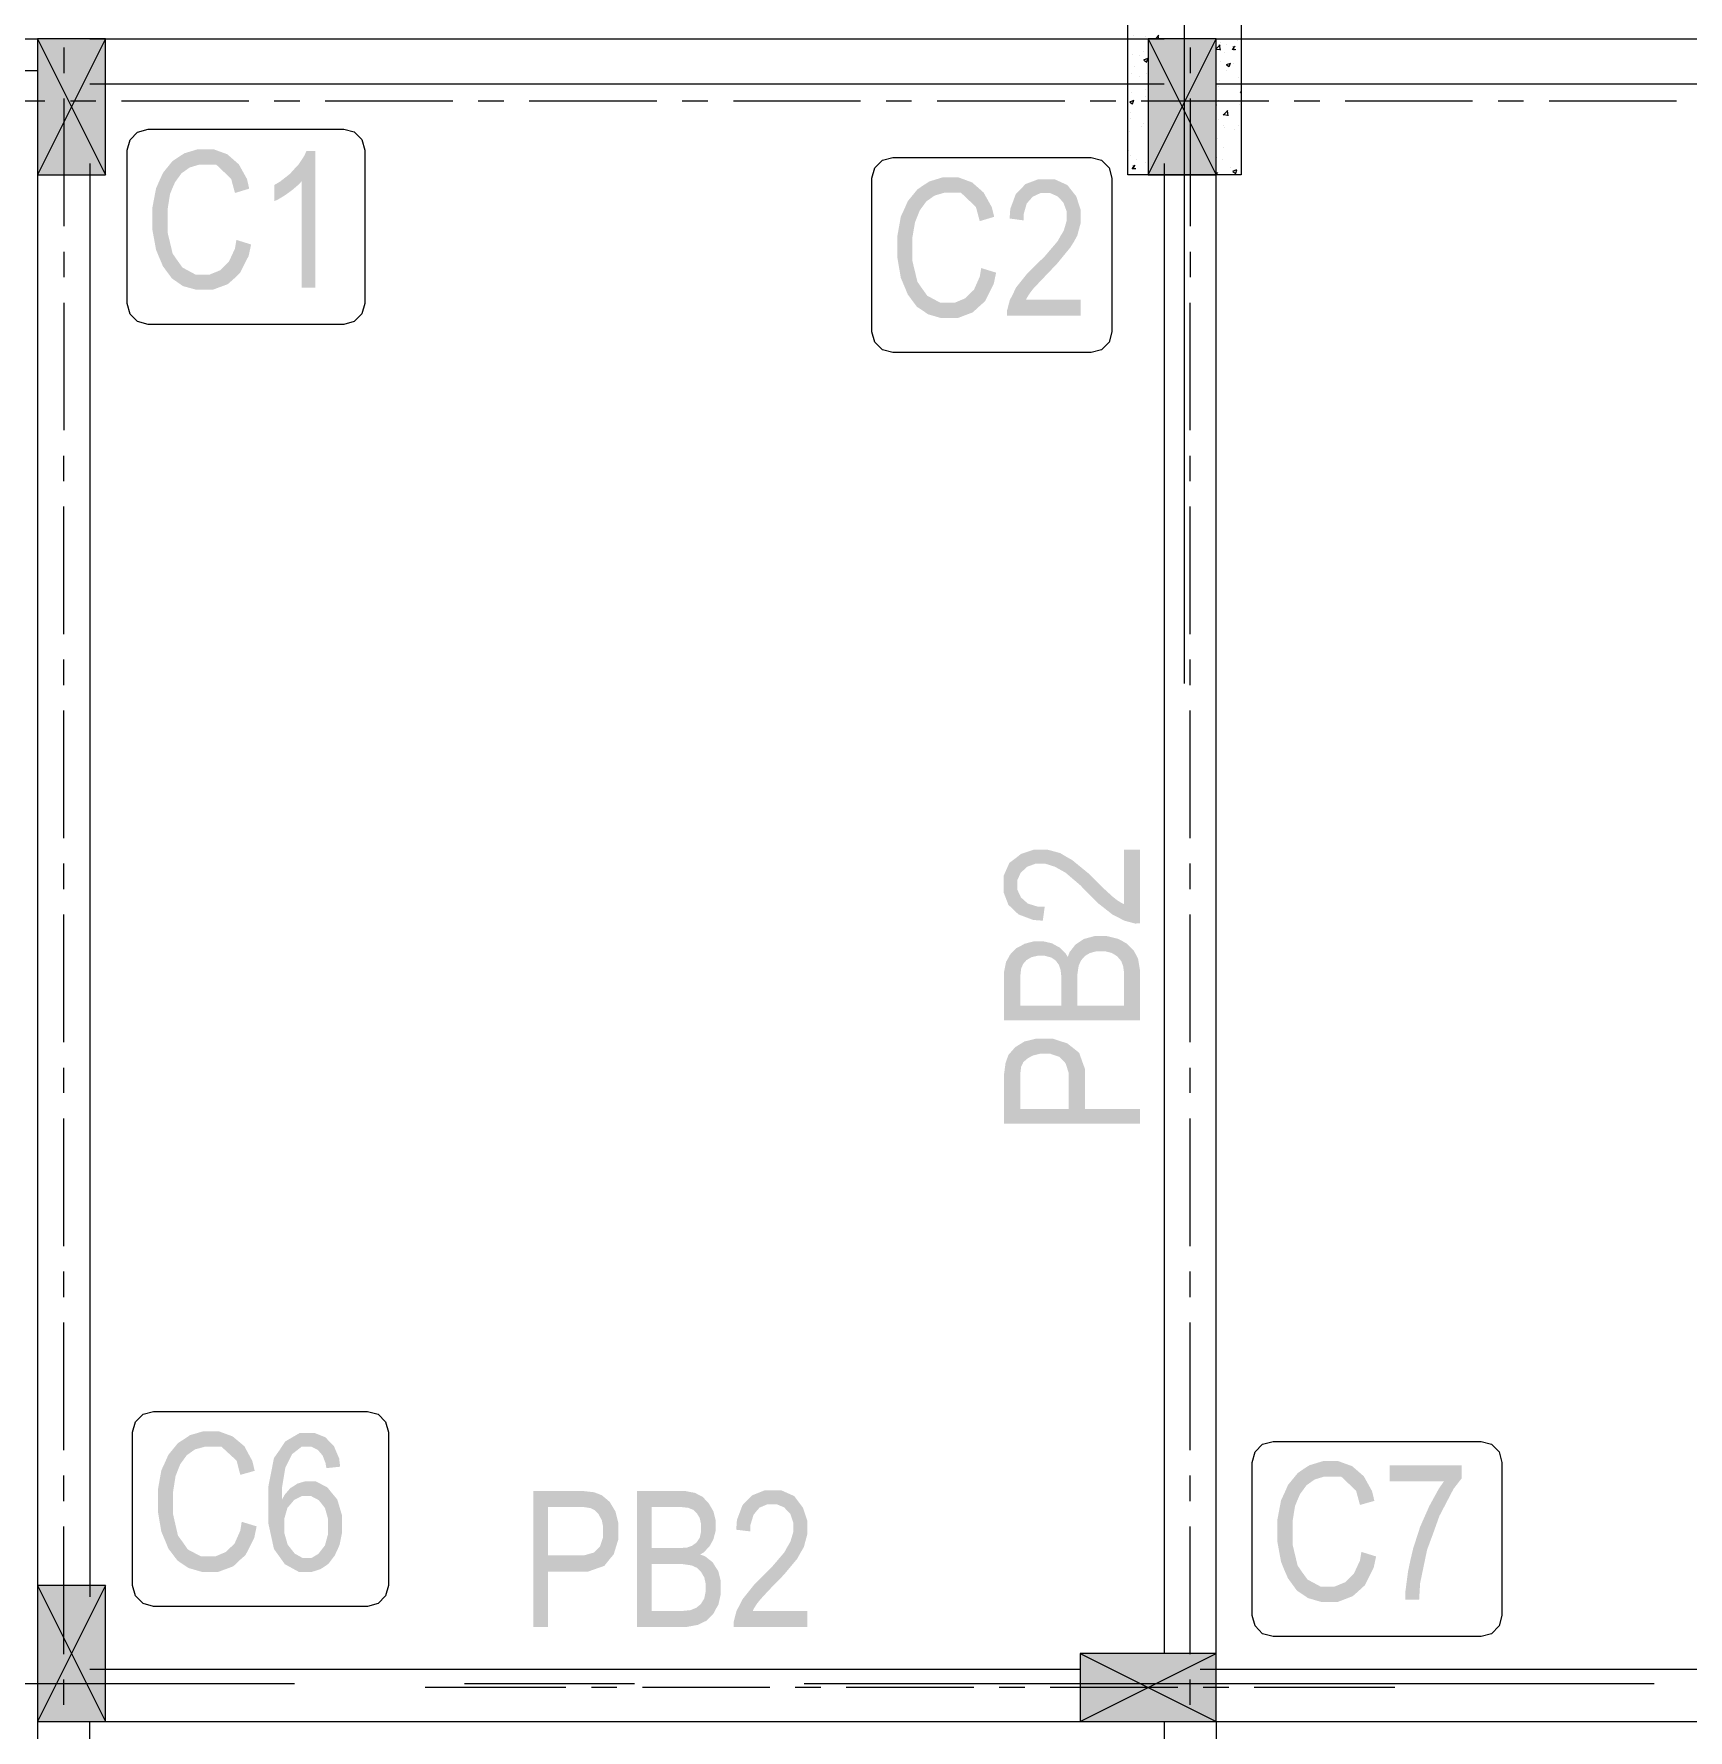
# Model space of a CAD drawing. Header units: millimetres. Extents: x 51.5 to 74.8, y 0.8 to 17.2.
# Drawn here: x 53.274 to 54.228, y 8.148 to 9.127 of the extents above; entities that cross this region are included whole.
import ezdxf

# ---------------------------------------------------------------- set-up
doc = ezdxf.new("R2010")
doc.units = ezdxf.units.MM
doc.layers.add('PDF_Geomertry', color=7, linetype='Continuous')
doc.layers.add('PDF_Solid Fills', color=7, linetype='Continuous')

msp = doc.modelspace()

# ---------------------------------------------------------------- hatches: boundary and pattern name
at = {"layer": 'PDF_Solid Fills', "transparency": 33554559}
for points in [[(53.39051, 9.00828), (53.39899, 9.00564), (53.3976, 8.99911), (53.3926, 8.98925), (53.38913, 8.98592), (53.38551, 8.98272), (53.3769, 8.97953), (53.37176, 8.97953), (53.36732, 8.97953), (53.35968, 8.98161), (53.35649, 8.98384), (53.35329, 8.98606), (53.34815, 8.993), (53.34607, 8.99786), (53.34413, 9.00259), (53.34204, 9.01397), (53.34204, 9.02064), (53.34204, 9.02703), (53.34413, 9.038), (53.34607, 9.04245), (53.34815, 9.04703), (53.35357, 9.0537), (53.35704, 9.05606), (53.36051, 9.05828), (53.36829, 9.06064), (53.3726, 9.06064), (53.37718, 9.06064), (53.38524, 9.05772), (53.38857, 9.05481), (53.3919, 9.05189), (53.39663, 9.04342), (53.39788, 9.03786), (53.38968, 9.03536), (53.38746, 9.04356), (53.37885, 9.05175), (53.37232, 9.05175), (53.36913, 9.05175), (53.36357, 9.05008), (53.36121, 9.04842), (53.35885, 9.04675), (53.3551, 9.04161), (53.35357, 9.03814), (53.35218, 9.03467), (53.35079, 9.02592), (53.35079, 9.02064), (53.35079, 9.01259), (53.35371, 9.00036), (53.35649, 8.99634), (53.3594, 8.99231), (53.3669, 8.98828), (53.37163, 8.98828), (53.3751, 8.98828), (53.38121, 8.99078), (53.38371, 8.99328), (53.38621, 8.99578), (53.38968, 9.00328)], [(53.43607, 8.98078), (53.42815, 8.98078), (53.42815, 9.04217), (53.42676, 9.0405), (53.42301, 9.03731), (53.42079, 9.03564), (53.41843, 9.03397), (53.41426, 9.03147), (53.41232, 9.03064), (53.41232, 9.03995), (53.41565, 9.04189), (53.42135, 9.04634), (53.42385, 9.04911), (53.42635, 9.05175), (53.42982, 9.05703), (53.43093, 9.05967), (53.43607, 9.05967)], [(53.82038, 8.99203), (53.82899, 8.98939), (53.8276, 8.98286), (53.8226, 8.97286), (53.81899, 8.96967), (53.81551, 8.96647), (53.80676, 8.96314), (53.80176, 8.96314), (53.79732, 8.96314), (53.78968, 8.96536), (53.78649, 8.96758), (53.78329, 8.96967), (53.77801, 8.97675), (53.77607, 8.98147), (53.77399, 8.98634), (53.77204, 8.99772), (53.77204, 9.00425), (53.77204, 9.01078), (53.77399, 9.02175), (53.77607, 9.0262), (53.77801, 9.03064), (53.78357, 9.03745), (53.78704, 9.03981), (53.79051, 9.04203), (53.79815, 9.04439), (53.80246, 9.04439), (53.80718, 9.04439), (53.8151, 9.04147), (53.81843, 9.03856), (53.82176, 9.03564), (53.82649, 9.02717), (53.82788, 9.02161), (53.81954, 9.01911), (53.81732, 9.02731), (53.80871, 9.0355), (53.80232, 9.0355), (53.79899, 9.0355), (53.79343, 9.03384), (53.79107, 9.03217), (53.78871, 9.0305), (53.78496, 9.02536), (53.78357, 9.02189), (53.78218, 9.01842), (53.78065, 9.00967), (53.78065, 9.00425), (53.78065, 8.9962), (53.78357, 8.98411), (53.78635, 8.98009), (53.78926, 8.97606), (53.79676, 8.97203), (53.80149, 8.97203), (53.8051, 8.97203), (53.81107, 8.97453), (53.81357, 8.97703), (53.81621, 8.97953), (53.81954, 8.98703)], [(53.87788, 8.97384), (53.87788, 8.96453), (53.83524, 8.96453), (53.83524, 8.96731), (53.8369, 8.97356), (53.83871, 8.97703), (53.84038, 8.98064), (53.8469, 8.98884), (53.85176, 8.99356), (53.85732, 8.99911), (53.86454, 9.00758), (53.86621, 9.01064), (53.86801, 9.01356), (53.86968, 9.01925), (53.86968, 9.02189), (53.86968, 9.02481), (53.86788, 9.02967), (53.86621, 9.03161), (53.8644, 9.03342), (53.8601, 9.03536), (53.85746, 9.03536), (53.85468, 9.03536), (53.85024, 9.03328), (53.84843, 9.03134), (53.84663, 9.02925), (53.84496, 9.02342), (53.84496, 9.01953), (53.83676, 9.02064), (53.83718, 9.0262), (53.84038, 9.03481), (53.84315, 9.03759), (53.84593, 9.0405), (53.85329, 9.04328), (53.85774, 9.04328), (53.86274, 9.04328), (53.8701, 9.03995), (53.87274, 9.03661), (53.87524, 9.03342), (53.87774, 9.02578), (53.87774, 9.02161), (53.87774, 9.01786), (53.87579, 9.01064), (53.87385, 9.00717), (53.87176, 9.00384), (53.86426, 8.99467), (53.85871, 8.98884), (53.85524, 8.98522), (53.85065, 8.98036), (53.84954, 8.97897), (53.84857, 8.97772), (53.8469, 8.97509), (53.84621, 8.97384)], [(53.90288, 8.65634), (53.91204, 8.65634), (53.91204, 8.61384), (53.90926, 8.6137), (53.90301, 8.61536), (53.89954, 8.61717), (53.89607, 8.61897), (53.88774, 8.6255), (53.88301, 8.63022), (53.8776, 8.63578), (53.86899, 8.64314), (53.86593, 8.64481), (53.86301, 8.64647), (53.85732, 8.64828), (53.85482, 8.64828), (53.85176, 8.64828), (53.8469, 8.64647), (53.84496, 8.64467), (53.84315, 8.643), (53.84121, 8.6387), (53.84121, 8.63606), (53.84121, 8.63328), (53.84329, 8.62884), (53.84524, 8.62703), (53.84732, 8.62522), (53.85315, 8.62342), (53.85704, 8.62342), (53.85593, 8.61536), (53.85038, 8.61578), (53.8419, 8.61897), (53.83899, 8.62175), (53.83607, 8.62453), (53.83329, 8.63175), (53.83329, 8.63634), (53.83329, 8.6412), (53.83663, 8.6487), (53.83996, 8.6512), (53.84329, 8.65384), (53.85079, 8.65634), (53.85496, 8.65634), (53.85871, 8.65634), (53.86593, 8.65439), (53.8694, 8.65231), (53.87288, 8.65036), (53.88204, 8.64286), (53.88774, 8.63731), (53.89135, 8.6337), (53.89621, 8.62925), (53.8976, 8.62814), (53.89885, 8.62717), (53.90149, 8.6255), (53.90288, 8.62481)], [(53.39357, 8.26842), (53.40218, 8.26578), (53.40079, 8.25911), (53.39579, 8.24925), (53.39218, 8.24606), (53.38871, 8.24272), (53.3801, 8.23953), (53.37496, 8.23953), (53.37051, 8.23953), (53.36288, 8.24175), (53.35968, 8.24384), (53.35649, 8.24606), (53.35121, 8.253), (53.34926, 8.25786), (53.34718, 8.26272), (53.34524, 8.27411), (53.34524, 8.28064), (53.34524, 8.28717), (53.34718, 8.29814), (53.34926, 8.30259), (53.35121, 8.30703), (53.35676, 8.31384), (53.36024, 8.31606), (53.36371, 8.31842), (53.37135, 8.32064), (53.37565, 8.32064), (53.38038, 8.32064), (53.38829, 8.31772), (53.39163, 8.31495), (53.3951, 8.31203), (53.39968, 8.30356), (53.40107, 8.29786), (53.39274, 8.2955), (53.39065, 8.3037), (53.3819, 8.31175), (53.37551, 8.31175), (53.37232, 8.31175), (53.36663, 8.31022), (53.36426, 8.30856), (53.3619, 8.30689), (53.35815, 8.30175), (53.35676, 8.29828), (53.35538, 8.29481), (53.35399, 8.28592), (53.35399, 8.28064), (53.35399, 8.27259), (53.35676, 8.2605), (53.35968, 8.25647), (53.36246, 8.25245), (53.3701, 8.24842), (53.37482, 8.24842), (53.37829, 8.24842), (53.38426, 8.25092), (53.38676, 8.25328), (53.3894, 8.25578), (53.39274, 8.26328)], [(54.03982, 8.25106), (54.04829, 8.24842), (54.0469, 8.24189), (54.0419, 8.23189), (54.03843, 8.2287), (54.03482, 8.2255), (54.02621, 8.22217), (54.02107, 8.22217), (54.01663, 8.22217), (54.00899, 8.22439), (54.00579, 8.22661), (54.0026, 8.2287), (53.99746, 8.23578), (53.99538, 8.2405), (53.99343, 8.24536), (53.99135, 8.25675), (53.99135, 8.26328), (53.99135, 8.26981), (53.99343, 8.28078), (53.99551, 8.28522), (53.99746, 8.28967), (54.00301, 8.29647), (54.00635, 8.29884), (54.00982, 8.30106), (54.0176, 8.30342), (54.0219, 8.30342), (54.02649, 8.30342), (54.03454, 8.3005), (54.03788, 8.29759), (54.04121, 8.29467), (54.04593, 8.2862), (54.04732, 8.2805), (54.03899, 8.27814), (54.03676, 8.28634), (54.02815, 8.29453), (54.02163, 8.29453), (54.01843, 8.29453), (54.01288, 8.29286), (54.01051, 8.2912), (54.00815, 8.28953), (54.0044, 8.28439), (54.00288, 8.28092), (54.00149, 8.27745), (54.0001, 8.2687), (54.0001, 8.26328), (54.0001, 8.25522), (54.00301, 8.24314), (54.00579, 8.23911), (54.00871, 8.23509), (54.01621, 8.23106), (54.02093, 8.23106), (54.0244, 8.23106), (54.03051, 8.23356), (54.03301, 8.23606), (54.03551, 8.23856), (54.03899, 8.24606)], [(54.05607, 8.29175), (54.05607, 8.30106), (54.09774, 8.30106), (54.09774, 8.29356), (54.09301, 8.28745), (54.08482, 8.27175), (54.08135, 8.26203), (54.07774, 8.25231), (54.07371, 8.233), (54.07315, 8.22356), (54.0651, 8.22356), (54.06524, 8.22842), (54.06676, 8.23995), (54.06815, 8.24647), (54.06968, 8.253), (54.07371, 8.2655), (54.07635, 8.27147), (54.07899, 8.27745), (54.08454, 8.28759), (54.08746, 8.29175)], [(53.7201, 8.21703), (53.7201, 8.20772), (53.67746, 8.20772), (53.67746, 8.2105), (53.67913, 8.21689), (53.68093, 8.22036), (53.68274, 8.22384), (53.68926, 8.23203), (53.69399, 8.23675), (53.69954, 8.24231), (53.70676, 8.25078), (53.70843, 8.25384), (53.71024, 8.25689), (53.7119, 8.26245), (53.7119, 8.26509), (53.7119, 8.268), (53.71024, 8.273), (53.70843, 8.27481), (53.70663, 8.27675), (53.70232, 8.27856), (53.69982, 8.27856), (53.69704, 8.27856), (53.69246, 8.27661), (53.69065, 8.27453), (53.68899, 8.27245), (53.68718, 8.26661), (53.68718, 8.26286), (53.67899, 8.26384), (53.6794, 8.26953), (53.6826, 8.278), (53.68538, 8.28092), (53.68815, 8.2837), (53.69551, 8.28661), (53.69996, 8.28661), (53.70496, 8.28661), (53.71246, 8.28328), (53.71496, 8.27995), (53.71746, 8.27661), (53.71996, 8.26911), (53.71996, 8.26481), (53.71996, 8.26106), (53.71801, 8.25384), (53.71607, 8.2505), (53.71413, 8.24703), (53.70649, 8.23786), (53.70093, 8.23217), (53.69746, 8.22856), (53.69288, 8.22356), (53.6919, 8.22231), (53.69079, 8.22092), (53.68913, 8.21828), (53.68857, 8.21703)]]:
    msp.add_hatch(color=256, dxfattribs=at).paths.add_polyline_path(points)
h = msp.add_hatch(color=256, dxfattribs=at)
h.paths.add_polyline_path([(53.91204, 8.55786), (53.83357, 8.55786), (53.83357, 8.58203), (53.83357, 8.58578), (53.83468, 8.59147), (53.83593, 8.5937), (53.83704, 8.59578), (53.84051, 8.59939), (53.84301, 8.60064), (53.84538, 8.60203), (53.85065, 8.60342), (53.85357, 8.60342), (53.85635, 8.60342), (53.86121, 8.60231), (53.86343, 8.60106), (53.86551, 8.59995), (53.86899, 8.59661), (53.87038, 8.59439), (53.87135, 8.59717), (53.87482, 8.60161), (53.87732, 8.60328), (53.87968, 8.60481), (53.88579, 8.60647), (53.8894, 8.60647), (53.89288, 8.60647), (53.89913, 8.60495), (53.9019, 8.60356), (53.90454, 8.60203), (53.90843, 8.59814), (53.90968, 8.59578), (53.91093, 8.59328), (53.91204, 8.58661), (53.91204, 8.58231)])
h.paths.add_polyline_path([(53.90288, 8.56634), (53.90288, 8.58245), (53.90288, 8.58509), (53.90232, 8.58897), (53.9019, 8.59022), (53.90121, 8.59203), (53.89885, 8.59481), (53.89732, 8.59578), (53.89565, 8.59675), (53.89176, 8.59772), (53.88926, 8.59772), (53.88704, 8.59772), (53.88329, 8.59675), (53.88176, 8.59592), (53.88024, 8.59495), (53.87801, 8.59245), (53.87732, 8.59092), (53.87663, 8.58939), (53.87593, 8.58453), (53.87593, 8.58133), (53.87593, 8.56634)])
h.paths.add_polyline_path([(53.86663, 8.56634), (53.86663, 8.58036), (53.86663, 8.583), (53.86621, 8.58689), (53.86579, 8.58814), (53.86524, 8.58981), (53.86343, 8.59231), (53.86204, 8.59328), (53.86079, 8.59411), (53.85718, 8.59508), (53.85482, 8.59508), (53.85274, 8.59508), (53.84926, 8.59425), (53.84788, 8.59342), (53.84649, 8.59258), (53.84454, 8.59036), (53.84399, 8.58897), (53.84343, 8.58772), (53.84288, 8.58286), (53.84288, 8.57925), (53.84288, 8.56634)])
h = msp.add_hatch(color=256, dxfattribs=at)
h.paths.add_polyline_path([(53.91204, 8.49814), (53.83357, 8.49814), (53.83357, 8.52245), (53.83357, 8.52675), (53.8344, 8.533), (53.8351, 8.53509), (53.83607, 8.53786), (53.83996, 8.54231), (53.8426, 8.54397), (53.84538, 8.54564), (53.85218, 8.54731), (53.85621, 8.54731), (53.86149, 8.54731), (53.8701, 8.54453), (53.87343, 8.54189), (53.8769, 8.53911), (53.88024, 8.52981), (53.88024, 8.52314), (53.88024, 8.50661), (53.91204, 8.50661)])
h.paths.add_polyline_path([(53.87093, 8.50661), (53.87093, 8.52328), (53.87093, 8.52731), (53.86913, 8.533), (53.86732, 8.53495), (53.86551, 8.53675), (53.86024, 8.53856), (53.85663, 8.53856), (53.85426, 8.53856), (53.85038, 8.53759), (53.84871, 8.53675), (53.84704, 8.53578), (53.84468, 8.5337), (53.84413, 8.53245), (53.84343, 8.53106), (53.84288, 8.52647), (53.84288, 8.52314), (53.84288, 8.50661)])
h = msp.add_hatch(color=256, dxfattribs=at)
h.paths.add_polyline_path([(53.45038, 8.30022), (53.44246, 8.29939), (53.4419, 8.30245), (53.44024, 8.30675), (53.43913, 8.308), (53.4376, 8.30981), (53.43385, 8.31175), (53.43163, 8.31175), (53.42815, 8.31175), (53.4226, 8.30745), (53.42051, 8.30314), (53.41871, 8.29953), (53.4169, 8.28856), (53.4169, 8.28134), (53.41829, 8.28397), (53.42163, 8.28786), (53.42371, 8.28911), (53.42579, 8.2905), (53.4301, 8.29175), (53.43246, 8.29175), (53.43635, 8.29175), (53.44301, 8.28828), (53.44579, 8.28481), (53.44871, 8.28134), (53.45149, 8.27203), (53.45149, 8.26634), (53.45149, 8.26231), (53.4501, 8.25522), (53.44871, 8.25203), (53.44718, 8.24884), (53.44357, 8.24411), (53.44135, 8.24259), (53.43899, 8.24106), (53.43413, 8.23953), (53.43135, 8.23953), (53.42649, 8.23953), (53.41843, 8.24397), (53.41538, 8.24828), (53.41218, 8.25272), (53.40899, 8.26731), (53.40899, 8.27759), (53.40899, 8.28897), (53.41218, 8.30522), (53.41551, 8.30995), (53.41871, 8.31481), (53.42704, 8.31967), (53.43204, 8.31967), (53.43565, 8.31967), (53.4419, 8.31717), (53.44426, 8.31467), (53.44676, 8.31217), (53.44982, 8.30495)])
h.paths.add_polyline_path([(53.41815, 8.26634), (53.41815, 8.26203), (53.4201, 8.25522), (53.42218, 8.25259), (53.42413, 8.25009), (53.42885, 8.24745), (53.43149, 8.24745), (53.43371, 8.24745), (53.43788, 8.24995), (53.43968, 8.25231), (53.44163, 8.25481), (53.44343, 8.26147), (53.44343, 8.26578), (53.44343, 8.26995), (53.44163, 8.27634), (53.43982, 8.2787), (53.43801, 8.28092), (53.43357, 8.28328), (53.43093, 8.28328), (53.42829, 8.28328), (53.42385, 8.28106), (53.4219, 8.2787), (53.41996, 8.27647), (53.41815, 8.27022)])
h = msp.add_hatch(color=256, dxfattribs=at)
h.paths.add_polyline_path([(53.5619, 8.20772), (53.5619, 8.2862), (53.58607, 8.2862), (53.59038, 8.2862), (53.59676, 8.2855), (53.59871, 8.28481), (53.60149, 8.2837), (53.60593, 8.27995), (53.6076, 8.27717), (53.60926, 8.27439), (53.61093, 8.26772), (53.61093, 8.2637), (53.61093, 8.25828), (53.60829, 8.24967), (53.60551, 8.24634), (53.60288, 8.243), (53.59343, 8.23967), (53.5869, 8.23967), (53.57038, 8.23967), (53.57038, 8.20772)])
h.paths.add_polyline_path([(53.57038, 8.24897), (53.58704, 8.24897), (53.59093, 8.24897), (53.59676, 8.25064), (53.59857, 8.25245), (53.60038, 8.25425), (53.60218, 8.25967), (53.60218, 8.26328), (53.60218, 8.2655), (53.60135, 8.26953), (53.60038, 8.2712), (53.59954, 8.27286), (53.59732, 8.27509), (53.59607, 8.27578), (53.59482, 8.27634), (53.59024, 8.27703), (53.5869, 8.27703), (53.57038, 8.27703)])
h = msp.add_hatch(color=256, dxfattribs=at)
h.paths.add_polyline_path([(53.62163, 8.20772), (53.62163, 8.2862), (53.64579, 8.2862), (53.6494, 8.2862), (53.65524, 8.28509), (53.65732, 8.28397), (53.65954, 8.28286), (53.66301, 8.27925), (53.6644, 8.27689), (53.66579, 8.27453), (53.66718, 8.26911), (53.66718, 8.2662), (53.66718, 8.26356), (53.66593, 8.2587), (53.66482, 8.25647), (53.66357, 8.25425), (53.66024, 8.25078), (53.65815, 8.24953), (53.66093, 8.24856), (53.66538, 8.24508), (53.6669, 8.24259), (53.66857, 8.24009), (53.6701, 8.23411), (53.6701, 8.2305), (53.6701, 8.22689), (53.66871, 8.22064), (53.66718, 8.218), (53.66579, 8.21536), (53.6619, 8.21134), (53.6594, 8.21022), (53.65704, 8.20897), (53.65038, 8.20772), (53.64607, 8.20772)])
h.paths.add_polyline_path([(53.6301, 8.21703), (53.64607, 8.21703), (53.64871, 8.21703), (53.65274, 8.21745), (53.65399, 8.218), (53.65579, 8.2187), (53.65857, 8.22092), (53.65954, 8.22259), (53.66051, 8.22411), (53.66135, 8.22814), (53.66135, 8.2305), (53.66135, 8.23272), (53.66051, 8.23647), (53.65954, 8.238), (53.65871, 8.23953), (53.65621, 8.24189), (53.65468, 8.24259), (53.65315, 8.24328), (53.64829, 8.24397), (53.64496, 8.24397), (53.6301, 8.24397)])
h.paths.add_polyline_path([(53.6301, 8.25328), (53.64399, 8.25328), (53.64676, 8.25328), (53.65065, 8.25356), (53.65176, 8.25397), (53.65343, 8.25453), (53.65607, 8.25647), (53.6569, 8.25772), (53.65788, 8.25911), (53.65871, 8.26272), (53.65871, 8.26495), (53.65871, 8.26703), (53.65788, 8.27064), (53.65704, 8.27203), (53.65621, 8.27342), (53.65413, 8.27536), (53.65274, 8.27592), (53.65135, 8.27647), (53.64649, 8.27703), (53.64301, 8.27703), (53.6301, 8.27703)])

# ---------------------------------------------------------------- linework, layer by layer
at = {"layer": 'PDF_Geomertry', "lineweight": 0}
for points in [[(53.97038, 9.04592), (53.90496, 9.04592), (53.90496, 9.18328), (53.97038, 9.18328), (53.97038, 9.04592)], [(53.27579, 9.04592), (53.31496, 9.04592), (53.31496, 9.12439), (53.27579, 9.12439), (53.27579, 9.04592)], [(53.90496, 9.12578), (53.90496, 9.12578), (53.90496, 9.12578)], [(53.90496, 9.1255), (53.90496, 9.1255), (53.90496, 9.1255), (53.90496, 9.1255)], [(53.90551, 9.12439), (53.90551, 9.12439), (53.90551, 9.12439), (53.90551, 9.12439)], [(53.90621, 9.12439), (53.90621, 9.12439), (53.90621, 9.12439), (53.90621, 9.12439)], [(53.91676, 9.04592), (53.95593, 9.04592), (53.95593, 9.12439), (53.91676, 9.12439), (53.91676, 9.04592)], [(53.91954, 9.12439), (53.91954, 9.12439), (53.91954, 9.12439)], [(53.93357, 9.12439), (53.93357, 9.12439), (53.93357, 9.12439), (53.93357, 9.12439)], [(53.96163, 9.12439), (53.96163, 9.12439), (53.96163, 9.12439), (53.96163, 9.12439)], [(53.96649, 9.12439), (53.96649, 9.12439), (53.96649, 9.12439), (53.96649, 9.12439)], [(53.90496, 9.12134), (53.90496, 9.12134), (53.90496, 9.12134), (53.90496, 9.12134)], [(53.91676, 9.11467), (53.91676, 9.11467), (53.91676, 9.11467)], [(53.95593, 9.1205), (53.95593, 9.1205), (53.95593, 9.1205), (53.95593, 9.1205)], [(53.95593, 9.1205), (53.95593, 9.1205), (53.95593, 9.1205), (53.95593, 9.1205)], [(53.97038, 9.12245), (53.97038, 9.12245), (53.97038, 9.12245)], [(53.90496, 9.11384), (53.90496, 9.11384), (53.90496, 9.11384)], [(53.90496, 9.11078), (53.90496, 9.11078), (53.90496, 9.11078), (53.90496, 9.11078)], [(53.90496, 9.10439), (53.90496, 9.10439), (53.90496, 9.10439)], [(53.95593, 9.10995), (53.95593, 9.10995), (53.95593, 9.10995), (53.95593, 9.10995)], [(53.90496, 9.10189), (53.90496, 9.10189), (53.90496, 9.10189), (53.90496, 9.10189)], [(53.90496, 9.10036), (53.90496, 9.10036), (53.90496, 9.10036)], [(53.91676, 9.10342), (53.91676, 9.10342), (53.91676, 9.10342)], [(53.95593, 9.09981), (53.95593, 9.09981), (53.95593, 9.09981), (53.95593, 9.09981)], [(53.95593, 9.09939), (53.95593, 9.09939), (53.95593, 9.09939)], [(53.90496, 9.08981), (53.90496, 9.08981), (53.90496, 9.08981), (53.90496, 9.08981)], [(53.90704, 9.08842), (53.90704, 9.08842), (53.90704, 9.08842), (53.90704, 9.08842)], [(53.91468, 9.08842), (53.91468, 9.08842), (53.91468, 9.08842), (53.91468, 9.08842)], [(53.95593, 9.08884), (53.95593, 9.08884), (53.95593, 9.08884), (53.95593, 9.08884)], [(53.95676, 9.08842), (53.95676, 9.08842), (53.95676, 9.08842), (53.95676, 9.08842)], [(53.95676, 9.08842), (53.95676, 9.08842), (53.95676, 9.08842), (53.95676, 9.08842)], [(53.96843, 9.08842), (53.96843, 9.08842), (53.96843, 9.08842), (53.96843, 9.08842)], [(53.90496, 9.08328), (53.90496, 9.08328), (53.90496, 9.08328), (53.90496, 9.08328)], [(53.90496, 9.07925), (53.90496, 9.07925), (53.90496, 9.07925), (53.90496, 9.07925)], [(53.95593, 9.08467), (53.95593, 9.08467), (53.95593, 9.08467)], [(53.95593, 9.07828), (53.95593, 9.07828), (53.95593, 9.07828), (53.95593, 9.07828)], [(53.33954, 9.07217), (53.45246, 9.07217), (53.45843, 9.07064), (53.46288, 9.0662), (53.46454, 9.06009), (53.46454, 8.97161), (53.46288, 8.96564), (53.45843, 8.9612), (53.45246, 8.95953), (53.33954, 8.95953), (53.33343, 8.9612), (53.32913, 8.9655), (53.32746, 8.97161), (53.32746, 9.06009), (53.32913, 9.06606), (53.33343, 9.0705), (53.33954, 9.07217)], [(53.90496, 9.0687), (53.90496, 9.0687), (53.90496, 9.0687)], [(53.90496, 9.06592), (53.90496, 9.06592), (53.90496, 9.06592)], [(53.91676, 9.07259), (53.91676, 9.07259), (53.91676, 9.07259)], [(53.91676, 9.07175), (53.91676, 9.07175), (53.91676, 9.07175)], [(53.95593, 9.07272), (53.95593, 9.07272), (53.95593, 9.07272)], [(53.95593, 9.06786), (53.95593, 9.06786), (53.95593, 9.06786)], [(53.97038, 9.07453), (53.97038, 9.07453), (53.97038, 9.07453)], [(53.97038, 9.06911), (53.97038, 9.06911), (53.97038, 9.06911)], [(53.7694, 9.05578), (53.88385, 9.05578), (53.88982, 9.05425), (53.89426, 9.04981), (53.89579, 9.04383), (53.89579, 8.95522), (53.89426, 8.94925), (53.88982, 8.94481), (53.88385, 8.94328), (53.7694, 8.94328), (53.76343, 8.94481), (53.75899, 8.94925), (53.75732, 8.95522), (53.75732, 9.04383), (53.75899, 9.04981), (53.76343, 9.05425), (53.7694, 9.05578)], [(53.90496, 9.06231), (53.90496, 9.06231), (53.90496, 9.06231)], [(53.90496, 9.05814), (53.90496, 9.05814), (53.90496, 9.05814)], [(53.95593, 9.06078), (53.95593, 9.06078), (53.95593, 9.06078), (53.95593, 9.06078)], [(53.95593, 9.05772), (53.95593, 9.05772), (53.95593, 9.05772), (53.95593, 9.05772)], [(53.95593, 9.05731), (53.95593, 9.05731), (53.95593, 9.05731)], [(53.97038, 9.06259), (53.97038, 9.06259), (53.97038, 9.06259)], [(53.90496, 9.05397), (53.90496, 9.05397), (53.90496, 9.05397)], [(53.90496, 9.04759), (53.90496, 9.04759), (53.90496, 9.04759), (53.90496, 9.04759)], [(53.91538, 9.04592), (53.91538, 9.04592), (53.91538, 9.04592)], [(53.95593, 9.04675), (53.95593, 9.04675), (53.95593, 9.04675), (53.95593, 9.04675)], [(53.95746, 9.04592), (53.95746, 9.04592), (53.95746, 9.04592)], [(53.3426, 8.33217), (53.46621, 8.33217), (53.47232, 8.3305), (53.47663, 8.3262), (53.47829, 8.32008), (53.47829, 8.23161), (53.47663, 8.22564), (53.47232, 8.2212), (53.46621, 8.21953), (53.3426, 8.21953), (53.33663, 8.2212), (53.33218, 8.22564), (53.33051, 8.23161), (53.33051, 8.32008), (53.33218, 8.3262), (53.33663, 8.3305), (53.3426, 8.33217)], [(53.98885, 8.31481), (54.10885, 8.31481), (54.11496, 8.31328), (54.11926, 8.30884), (54.12093, 8.30272), (54.12093, 8.21425), (54.11926, 8.20828), (54.11496, 8.20384), (54.10885, 8.20231), (53.98885, 8.20231), (53.98274, 8.20384), (53.97843, 8.20828), (53.97676, 8.21425), (53.97676, 8.30272), (53.97843, 8.30884), (53.98274, 8.31328), (53.98885, 8.31481)], [(53.27579, 8.15314), (53.31496, 8.15314), (53.31496, 8.23161), (53.27579, 8.23161), (53.27579, 8.15314)], [(53.95593, 8.15314), (53.95593, 8.19245), (53.87746, 8.19245), (53.87746, 8.15314), (53.95593, 8.15314)]]:
    msp.add_lwpolyline(points, close=True, dxfattribs=at)
for points in [[(53.93774, 8.75231), (53.93774, 9.15606)], [(53.02065, 9.12439), (53.27579, 9.12439), (53.27579, 7.52856), (54.87163, 7.52856), (54.87163, 7.22772)], [(53.31496, 9.12439), (53.27579, 9.04592)], [(53.27579, 9.12439), (53.31496, 9.04592)], [(53.29065, 9.12425), (53.29065, 9.12425)], [(53.30593, 9.12439), (53.92593, 9.12439)], [(53.90496, 9.12397), (53.90496, 9.12397)], [(53.90801, 9.12634), (53.90801, 9.12634)], [(53.91496, 9.1255), (53.91496, 9.1255)], [(53.91676, 9.12439), (53.95593, 9.04592)], [(53.91676, 9.04592), (53.95593, 9.12439), (54.37982, 9.12439), (54.45829, 9.09439)], [(53.92093, 9.12439), (53.92288, 9.12647)], [(53.92288, 9.12439), (53.9226, 9.12634)], [(53.93274, 9.12481), (53.93274, 9.12481)], [(53.9476, 9.12439), (53.9476, 9.12439)], [(53.94996, 9.12439), (53.94996, 9.12439)], [(53.29107, 9.10453), (53.29107, 9.11925)], [(53.9076, 9.11522), (53.9076, 9.11522)], [(53.9119, 9.11467), (53.9119, 9.11467)], [(53.91399, 9.11731), (53.91399, 9.11731)], [(53.91676, 9.12231), (53.91676, 9.12231)], [(53.94121, 9.10453), (53.94121, 9.11925)], [(53.95593, 9.12092), (53.95593, 9.12092)], [(53.95593, 9.11856), (53.95829, 9.12092)], [(53.95593, 9.12008), (53.95593, 9.12008)], [(53.95593, 9.11842), (53.95843, 9.11814)], [(53.95843, 9.11772), (53.95801, 9.12092)], [(53.95871, 9.12217), (53.95871, 9.12217)], [(53.96065, 9.11661), (53.96065, 9.11661)], [(53.96218, 9.12134), (53.96218, 9.12134)], [(53.96732, 9.118), (53.96524, 9.11814), (53.9669, 9.12008)], [(53.96635, 9.11786), (53.96593, 9.11995)], [(53.96829, 9.12328), (53.96829, 9.12328)], [(53.97038, 9.12036), (53.97038, 9.12036)], [(53.27579, 9.10592), (53.02065, 9.10592)], [(53.90496, 9.11328), (53.90496, 9.11328)], [(53.90857, 9.10856), (53.90857, 9.10856)], [(53.91426, 9.11217), (53.91663, 9.11314)], [(53.91426, 9.11203), (53.91593, 9.11092)], [(53.91579, 9.11092), (53.91649, 9.11286)], [(53.91676, 9.11147), (53.91676, 9.11147)], [(53.95593, 9.10939), (53.95593, 9.10939)], [(53.95593, 9.10856), (53.95593, 9.10856)], [(53.95829, 9.1112), (53.95829, 9.1112)], [(53.96176, 9.10633), (53.96176, 9.10633)], [(53.9619, 9.10939), (53.96357, 9.10828), (53.96426, 9.11022)], [(53.96204, 9.10953), (53.9644, 9.11036)], [(53.96593, 9.10981), (53.96593, 9.10981)], [(53.97038, 9.1105), (53.97038, 9.1105)], [(53.97038, 9.10967), (53.97038, 9.10967)], [(53.97038, 9.10772), (53.97038, 9.10772)], [(53.30593, 9.09828), (53.92593, 9.09828)], [(53.90496, 9.10245), (53.90496, 9.10245)], [(53.90718, 9.10425), (53.90718, 9.10425)], [(53.91149, 9.10272), (53.91149, 9.10272)], [(53.91524, 9.09508), (53.91524, 9.09508)], [(53.91551, 9.10411), (53.91551, 9.10411)], [(53.91676, 9.10328), (53.91676, 9.10328)], [(53.91676, 9.10078), (53.91676, 9.10078)], [(53.95593, 9.09856), (53.95593, 9.09856)], [(53.95593, 9.09828), (54.37982, 9.09828)], [(53.95593, 9.09661), (53.95593, 9.09661)], [(53.95718, 9.09675), (53.95718, 9.09675)], [(53.95788, 9.10009), (53.95788, 9.10009)], [(53.96871, 9.10189), (53.96871, 9.10189)], [(53.97038, 9.10078), (53.97038, 9.10078)], [(53.97038, 9.09884), (53.97038, 9.09884)], [(53.97038, 9.09842), (53.97038, 9.09842)], [(53.27996, 9.08842), (53.20635, 9.08842)], [(53.29107, 9.0162), (53.29107, 9.08981)], [(53.3094, 9.08842), (53.29468, 9.08842)], [(53.3976, 9.08842), (53.32413, 9.08842)], [(53.42704, 9.08842), (53.41232, 9.08842)], [(53.51538, 9.08842), (53.44176, 9.08842)], [(53.54482, 9.08842), (53.5301, 9.08842)], [(53.63315, 9.08842), (53.55954, 9.08842)], [(53.6626, 9.08842), (53.64788, 9.08842)], [(53.75079, 9.08842), (53.67732, 9.08842)], [(53.78024, 9.08842), (53.76551, 9.08842)], [(53.86857, 9.08842), (53.79496, 9.08842)], [(53.89801, 9.08842), (53.88329, 9.08842)], [(53.90496, 9.09175), (53.90496, 9.09175)], [(53.90496, 9.08981), (53.90496, 9.08981)], [(53.90607, 9.08786), (53.90774, 9.08675), (53.90829, 9.08842), (53.90843, 9.08884)], [(53.90621, 9.08814), (53.90718, 9.08842), (53.90857, 9.08897)], [(53.9069, 9.09314), (53.9069, 9.09314)], [(53.98635, 9.08842), (53.91274, 9.08842)], [(53.91538, 9.0912), (53.91538, 9.0912)], [(53.91676, 9.09286), (53.91676, 9.09286)], [(53.91676, 9.09147), (53.91676, 9.09147)], [(53.91676, 9.08995), (53.91676, 9.08995)], [(53.94121, 9.0162), (53.94121, 9.08981)], [(53.95593, 9.08786), (53.95593, 9.08786)], [(53.95593, 9.0862), (53.95635, 9.08634)], [(53.95593, 9.0855), (53.95621, 9.0862)], [(53.9576, 9.08897), (53.9576, 9.08897)], [(53.9694, 9.08634), (53.9694, 9.08634)], [(53.97038, 9.09314), (53.96996, 9.09314), (53.97038, 9.0937)], [(53.97038, 9.09022), (53.97038, 9.09022)], [(53.97038, 9.08814), (53.97038, 9.08814)], [(54.01579, 9.08842), (54.00107, 9.08842)], [(54.10399, 9.08842), (54.03038, 9.08842)], [(54.13343, 9.08842), (54.11871, 9.08842)], [(54.22176, 9.08842), (54.14815, 9.08842)], [(53.90496, 9.08092), (53.90496, 9.08092)], [(53.90496, 9.07786), (53.90496, 9.07786)], [(53.90649, 9.08203), (53.90649, 9.08203)], [(53.90663, 9.07814), (53.90663, 9.07814)], [(53.91385, 9.07522), (53.91385, 9.07522)], [(53.91676, 9.07953), (53.91676, 9.07953)], [(53.91676, 9.07925), (53.91676, 9.07925)], [(53.95593, 9.0787), (53.95593, 9.0787)], [(53.95593, 9.07717), (53.95593, 9.07717)], [(53.95718, 9.078), (53.95718, 9.078)], [(53.95996, 9.08064), (53.96288, 9.08022)], [(53.9601, 9.08036), (53.96274, 9.083)], [(53.96288, 9.07995), (53.96246, 9.083)], [(53.97038, 9.07745), (53.97038, 9.07745)], [(53.90496, 9.07425), (53.90496, 9.07425)], [(53.90496, 9.07022), (53.90496, 9.07022)], [(53.90607, 9.07106), (53.90607, 9.07106)], [(53.91315, 9.07397), (53.91315, 9.07397)], [(53.91676, 9.06856), (53.91676, 9.06856)], [(53.91676, 9.06745), (53.91676, 9.06745)], [(53.95593, 9.06634), (53.95593, 9.06634)], [(53.95676, 9.06689), (53.95676, 9.06689)], [(53.96051, 9.07453), (53.96051, 9.07453)], [(53.96065, 9.07328), (53.96065, 9.07328)], [(53.96635, 9.07175), (53.96635, 9.07175)], [(53.96899, 9.07439), (53.96899, 9.07439)], [(53.97038, 9.06661), (53.97038, 9.06661)], [(53.97038, 9.0655), (53.97038, 9.0655)], [(53.90496, 9.05939), (53.90496, 9.05939)], [(53.90565, 9.05995), (53.90565, 9.05995)], [(53.90663, 9.05703), (53.90663, 9.05703)], [(53.91676, 9.0612), (53.91676, 9.0612)], [(53.91676, 9.05772), (53.91676, 9.05772)], [(53.95593, 9.05564), (53.95593, 9.05564)], [(53.95635, 9.05592), (53.95635, 9.05592)], [(53.96024, 9.06134), (53.96024, 9.06134)], [(53.97038, 9.0587), (53.97038, 9.0587)], [(53.97038, 9.05592), (53.97038, 9.05592)], [(53.27579, 9.05245), (53.27579, 8.22509)], [(53.30593, 8.15314), (53.87746, 8.15314), (53.95593, 8.19245), (53.95593, 9.05245)], [(53.30593, 9.05245), (53.30593, 8.22509)], [(53.90496, 9.0487), (53.90496, 9.0487)], [(53.90524, 9.04884), (53.90524, 9.04884)], [(53.90954, 9.04925), (53.9076, 9.04939), (53.90926, 9.05134)], [(53.90871, 9.04911), (53.90829, 9.0512)], [(53.9101, 9.05467), (53.9101, 9.05467)], [(53.9151, 9.053), (53.9151, 9.053)], [(53.91676, 9.04703), (53.91676, 9.04703)], [(53.92593, 9.05245), (53.92593, 8.19245)], [(53.95593, 9.04884), (53.95593, 9.04884)], [(53.95593, 9.04606), (53.9569, 9.04717)], [(53.95621, 9.04592), (53.95593, 9.04703)], [(53.95982, 9.05481), (53.95982, 9.05481)], [(53.96413, 9.04981), (53.96413, 9.04981)], [(53.96565, 9.048), (53.96801, 9.04884)], [(53.96565, 9.04786), (53.96732, 9.04661)], [(53.96732, 9.04675), (53.96801, 9.0487)], [(53.97038, 9.05064), (53.97038, 9.05064)], [(53.29107, 8.98675), (53.29107, 9.00147)], [(53.94121, 8.98675), (53.94121, 9.00147)], [(53.29107, 8.89842), (53.29107, 8.97203)], [(53.94107, 8.89842), (53.94107, 8.97203)], [(53.29093, 8.86897), (53.29093, 8.8837)], [(53.94107, 8.86897), (53.94107, 8.8837)], [(53.29093, 8.78078), (53.29093, 8.85439)], [(53.94107, 8.78078), (53.94107, 8.85439)], [(53.29093, 8.75134), (53.29093, 8.76606)], [(53.94107, 8.75134), (53.94107, 8.76606)], [(53.29093, 8.663), (53.29093, 8.73661)], [(53.94107, 8.663), (53.94107, 8.73661)], [(53.29093, 8.63356), (53.29093, 8.64828)], [(53.94107, 8.63356), (53.94107, 8.64828)], [(53.29093, 8.54522), (53.29093, 8.61884)], [(53.94107, 8.54522), (53.94107, 8.61884)], [(53.29093, 8.51592), (53.29093, 8.5305)], [(53.94107, 8.51592), (53.94107, 8.5305)], [(53.29093, 8.42759), (53.29093, 8.5012)], [(53.94107, 8.42759), (53.94107, 8.5012)], [(53.29093, 8.39814), (53.29093, 8.41286)], [(53.94107, 8.39814), (53.94107, 8.41286)], [(53.29093, 8.30981), (53.29093, 8.38342)], [(53.94107, 8.30981), (53.94107, 8.38342)], [(53.29093, 8.28036), (53.29093, 8.29509)], [(53.94107, 8.28036), (53.94107, 8.29509)], [(53.29093, 8.19203), (53.29093, 8.26564)], [(53.94107, 8.19203), (53.94107, 8.26564)], [(53.27579, 8.23161), (53.31496, 8.15314)], [(53.31496, 8.23161), (53.27579, 8.15314), (53.27579, 7.6005)], [(53.87746, 8.19245), (53.95593, 8.15314), (53.95593, 7.6005)], [(53.42399, 8.17495), (53.02051, 8.17495)], [(53.29093, 8.16272), (53.29093, 8.17745)], [(53.30593, 8.18328), (53.87746, 8.18328)], [(53.62024, 8.17495), (53.52218, 8.17495)], [(54.20885, 8.17495), (53.71829, 8.17495)], [(53.94107, 8.16272), (53.94107, 8.17745)], [(53.94676, 8.18328), (54.84551, 8.18328)], [(53.58065, 8.17272), (53.4994, 8.17272)], [(53.6101, 8.17272), (53.59538, 8.17272)], [(53.69829, 8.17272), (53.62482, 8.17272)], [(53.72774, 8.17272), (53.71301, 8.17272)], [(53.81607, 8.17272), (53.74246, 8.17272)], [(53.84551, 8.17272), (53.83079, 8.17272)], [(53.93385, 8.17272), (53.86024, 8.17272)], [(53.96329, 8.17272), (53.94857, 8.17272)], [(54.05913, 8.17272), (53.97801, 8.17272)], [(53.30579, 8.15314), (53.30579, 7.6005)], [(53.92593, 8.15314), (53.92593, 7.6005)], [(53.94676, 8.15314), (54.84551, 8.15314)]]:
    msp.add_lwpolyline(points, dxfattribs=at)
at = {"layer": 'PDF_Solid Fills', "transparency": 33554559}
for points in [[(53.31496, 9.04592), (53.27579, 9.12439), (53.31496, 9.04592), (53.31496, 9.12439)], [(53.27579, 9.04592), (53.27579, 9.12439), (53.27579, 9.04592), (53.31496, 9.04592)], [(53.95593, 9.04592), (53.91676, 9.12439), (53.95593, 9.04592), (53.95593, 9.12439)], [(53.91676, 9.04592), (53.91676, 9.12439), (53.91676, 9.04592), (53.95593, 9.04592)], [(53.31496, 8.15314), (53.27579, 8.23161), (53.31496, 8.15314), (53.31496, 8.23161)], [(53.27579, 8.15314), (53.27579, 8.23161), (53.27579, 8.15314), (53.31496, 8.15314)], [(53.95593, 8.19245), (53.87746, 8.15314), (53.95593, 8.19245), (53.87746, 8.19245)], [(53.95593, 8.15314), (53.87746, 8.15314), (53.95593, 8.15314), (53.95593, 8.19245)]]:
    msp.add_solid(points, dxfattribs=at)

doc.saveas('drawing.dxf')
